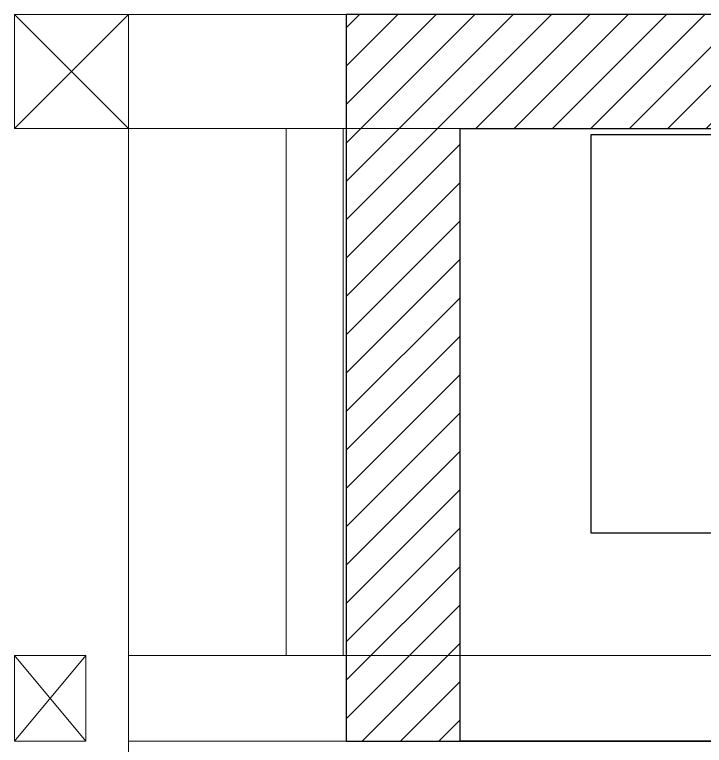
# Model space of a CAD drawing. Header units: millimetres. Extents: x 54215 to 67697, y 23496 to 56611.
# Drawn here: x 55989.4 to 56013.62, y 25481.44 to 25507.09 of the extents above; entities that cross this region are included whole.
import ezdxf

# ---------------------------------------------------------------- set-up
doc = ezdxf.new("R2010")
doc.units = ezdxf.units.MM

# ---------------------------------------------------------------- blocks, each defined once
blk = doc.blocks.new('cephe pasta')
at = {"true_color": 0x2776bb}
h = blk.add_hatch(dxfattribs=at)
h.set_pattern_fill('ANSI31', color=152, scale=0.3)
h.set_pattern_definition([(45, (6736.7787, 16780.127), (-0.67351921, 0.67351921), [])])
h.paths.add_polyline_path([(10799.005, 21202.886), (10799.005, 21181.386), (10803.005, 21181.386), (10803.005, 21206.886), (10738.005, 21206.886), (10738.005, 21181.386), (10742.005, 21181.386), (10742.005, 21202.886)])
at = {"color": 241, "lineweight": 15, "true_color": 0xf7abae}
blk.add_line((10730.362, 21206.886), (10811.362, 21206.886), dxfattribs=at)
at = {"color": 231, "lineweight": 15}
for p, q in [((10730.362, 21202.886), (10811.362, 21202.886)), ((10730.362, 20992.078), (10730.362, 21202.886))]:
    blk.add_line(p, q, dxfattribs=at)
for points in [[(10726.362, 21206.886), (10730.362, 21206.886), (10730.362, 21202.886), (10726.362, 21202.886), (10726.362, 21206.886), (10730.362, 21202.886), (10726.362, 21202.886), (10730.362, 21206.886)], [(10726.362, 21184.386), (10728.862, 21184.386), (10728.862, 21181.386), (10726.362, 21181.386), (10726.362, 21184.386), (10728.862, 21181.386), (10726.362, 21181.386), (10728.862, 21184.386)]]:
    blk.add_lwpolyline(points, dxfattribs=at)
for points in [[(10730.362, 21206.886), (10811.362, 21206.886), (10811.362, 21202.886), (10730.362, 21202.886)], [(10737.891, 21202.886), (10735.891, 21202.886), (10735.891, 21184.386), (10737.891, 21184.386)], [(10730.362, 21184.386), (10811.362, 21184.386), (10811.362, 21181.386), (10730.362, 21181.386)]]:
    blk.add_lwpolyline(points, close=True, dxfattribs=at)
at = {"color": 152, "true_color": 0x2776bb}
for points in [[(10738.005, 21181.386), (10803.005, 21181.386), (10803.005, 21206.886), (10738.005, 21206.886)], [(10799.005, 21181.386), (10742.005, 21181.386), (10742.005, 21202.886), (10799.005, 21202.886)]]:
    blk.add_lwpolyline(points, close=True, dxfattribs=at)
at = {"color": 143, "true_color": 0x7aafdf}
blk.add_lwpolyline([(10746.605, 21202.68), (10793.605, 21202.68), (10793.605, 21188.68), (10746.605, 21188.68)], close=True, dxfattribs=at)

msp = doc.modelspace()

# ---------------------------------------------------------------- block references
msp.add_blockref('cephe pasta', (45263.041, 4300.2))

doc.saveas('drawing.dxf')
